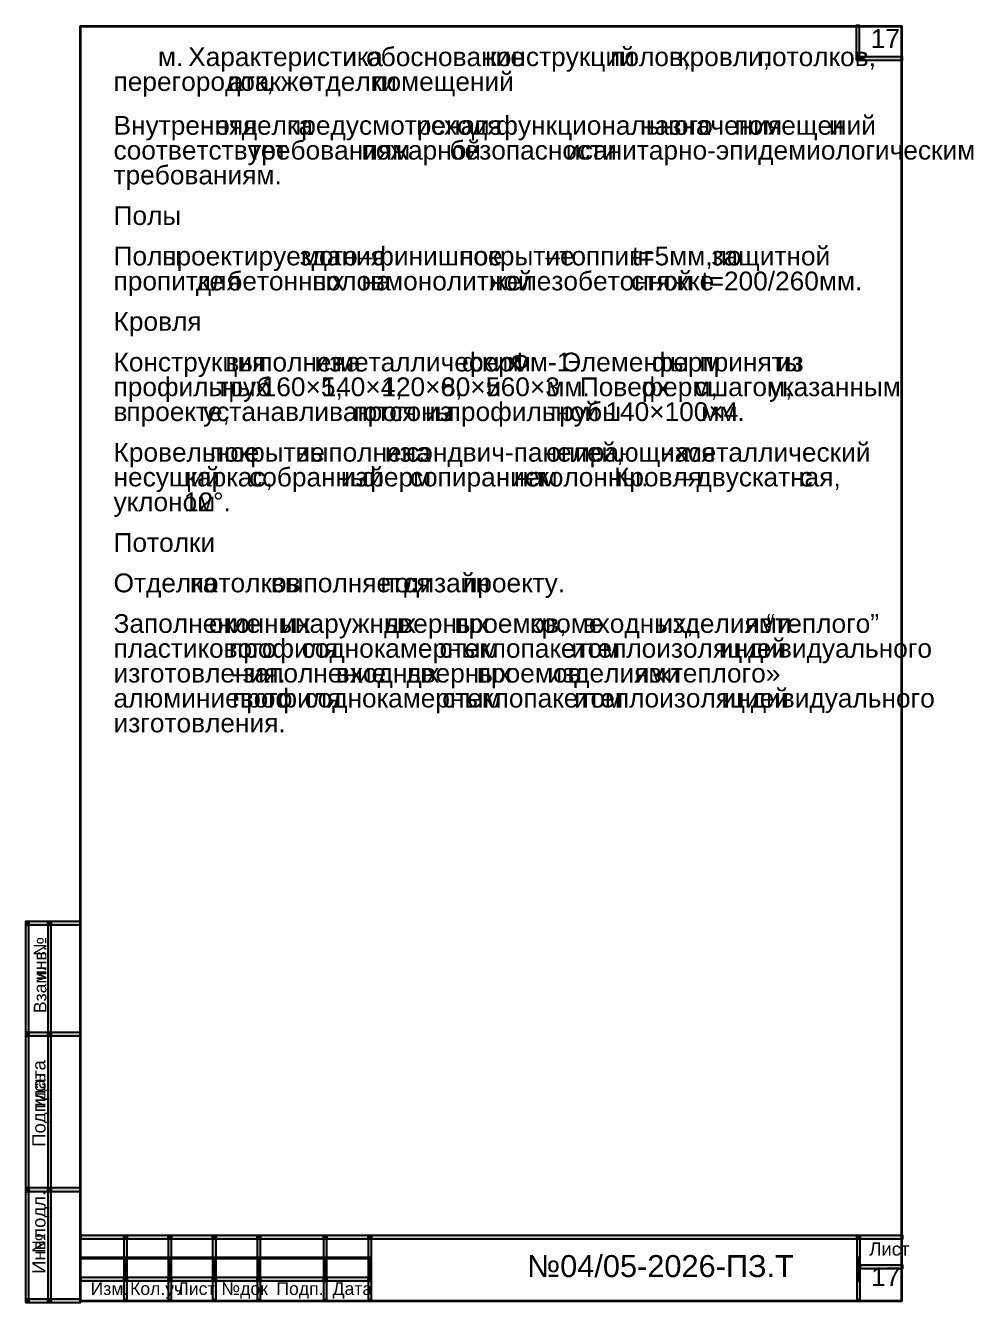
# Model space of a CAD drawing. Extents: x 8 to 21351, y 0 to 420.
# Drawn here: x 4968 to 5181.4, y 4.7 to 292.2 of the extents above; entities that cross this region are included whole.
import ezdxf

# ---------------------------------------------------------------- set-up
doc = ezdxf.new("R2010")
doc.units = 0
doc.layers.add('TEY_REVIEW_AXIS', color=7, linetype='Continuous')
doc.layers.add('TEY_REVIEW_LEADER', color=7, linetype='Continuous')
doc.styles.add('TEYPDFCAD_TEXT', font='arial.ttf')

msp = doc.modelspace()

# ---------------------------------------------------------------- hatches: boundary and pattern name
for points in [[(5154.98, 285.16), (5155.75, 285.16), (5155.75, 292.23), (5154.98, 292.23)], [(5154.98, 284.4), (5155.75, 284.4), (5155.75, 285.16), (5154.98, 285.16)], [(5154.98, 284.4), (5155.75, 284.4), (5155.75, 285.16), (5154.98, 285.16)], [(5155.75, 284.4), (5165.36, 284.4), (5165.36, 285.16), (5155.75, 285.16)], [(4967.96, 89.66), (4968.72, 89.66), (4968.72, 90.47), (4967.96, 90.47)], [(4967.96, 89.7), (4968.72, 89.7), (4968.72, 90.47), (4967.96, 90.47)], [(4967.96, 65.45), (4968.72, 65.45), (4968.72, 89.66), (4967.96, 89.66)], [(4968.72, 89.7), (4972.95, 89.7), (4972.95, 90.47), (4968.72, 90.47)], [(4972.95, 89.7), (4973.71, 89.7), (4973.71, 90.47), (4972.95, 90.47)], [(4972.95, 89.66), (4973.71, 89.66), (4973.71, 89.7), (4972.95, 89.7)], [(4972.95, 65.45), (4973.71, 65.45), (4973.71, 89.66), (4972.95, 89.66)], [(4973.71, 89.7), (4980.32, 89.7), (4980.32, 90.47), (4973.71, 90.47)], [(4967.96, 64.64), (4968.72, 64.64), (4968.72, 65.45), (4967.96, 65.45)], [(4967.96, 30.44), (4968.72, 30.44), (4968.72, 64.64), (4967.96, 64.64)], [(4968.72, 64.69), (4972.95, 64.69), (4972.95, 65.45), (4968.72, 65.45)], [(4972.95, 64.64), (4973.71, 64.64), (4973.71, 65.45), (4972.95, 65.45)], [(4972.95, 30.44), (4973.71, 30.44), (4973.71, 64.64), (4972.95, 64.64)], [(4973.71, 64.69), (4980.32, 64.69), (4980.32, 65.45), (4973.71, 65.45)], [(4967.96, 29.63), (4968.72, 29.63), (4968.72, 30.44), (4967.96, 30.44)], [(4967.96, 5.42), (4968.72, 5.42), (4968.72, 29.63), (4967.96, 29.63)], [(4968.72, 29.68), (4972.95, 29.68), (4972.95, 30.44), (4968.72, 30.44)], [(4972.95, 29.63), (4973.71, 29.63), (4973.71, 30.44), (4972.95, 30.44)], [(4972.95, 5.42), (4973.71, 5.42), (4973.71, 29.63), (4972.95, 29.63)], [(4973.71, 29.68), (4980.32, 29.68), (4980.32, 30.44), (4973.71, 30.44)], [(4980.44, 19.01), (4990.05, 19.01), (4990.05, 19.77), (4980.44, 19.77)], [(4990.05, 19.01), (4990.82, 19.01), (4990.82, 19.77), (4990.05, 19.77)], [(4990.05, 18.97), (4990.82, 18.97), (4990.82, 19.01), (4990.05, 19.01)], [(4990.05, 14.77), (4990.82, 14.77), (4990.82, 18.97), (4990.05, 18.97)], [(4990.82, 19.01), (5000.04, 19.01), (5000.04, 19.77), (4990.82, 19.77)], [(5000.04, 19.01), (5000.81, 19.01), (5000.81, 19.77), (5000.04, 19.77)], [(5000.04, 18.97), (5000.81, 18.97), (5000.81, 19.01), (5000.04, 19.01)], [(5000.04, 14.77), (5000.81, 14.77), (5000.81, 18.97), (5000.04, 18.97)], [(5000.81, 19.01), (5010.08, 19.01), (5010.08, 19.77), (5000.81, 19.77)], [(5010.08, 19.01), (5010.84, 19.01), (5010.84, 19.77), (5010.08, 19.77)], [(5010.08, 18.97), (5010.84, 18.97), (5010.84, 19.01), (5010.08, 19.01)], [(5010.08, 14.77), (5010.84, 14.77), (5010.84, 18.97), (5010.08, 18.97)], [(5010.84, 19.01), (5020.07, 19.01), (5020.07, 19.77), (5010.84, 19.77)], [(5020.07, 19.01), (5020.83, 19.01), (5020.83, 19.77), (5020.07, 19.77)], [(5020.07, 18.97), (5020.83, 18.97), (5020.83, 19.01), (5020.07, 19.01)], [(5020.07, 14.77), (5020.83, 14.77), (5020.83, 18.97), (5020.07, 18.97)], [(5020.83, 19.01), (5035.05, 19.01), (5035.05, 19.77), (5020.83, 19.77)], [(5035.05, 19.01), (5035.82, 19.01), (5035.82, 19.77), (5035.05, 19.77)], [(5035.05, 18.97), (5035.82, 18.97), (5035.82, 19.01), (5035.05, 19.01)], [(5035.05, 14.77), (5035.82, 14.77), (5035.82, 18.97), (5035.05, 18.97)], [(5035.82, 19.01), (5045.09, 19.01), (5045.09, 19.77), (5035.82, 19.77)], [(5045.09, 19.01), (5045.85, 19.01), (5045.85, 19.77), (5045.09, 19.77)], [(5045.09, 18.97), (5045.85, 18.97), (5045.85, 19.01), (5045.09, 19.01)], [(5045.09, 14.77), (5045.85, 14.77), (5045.85, 18.97), (5045.09, 18.97)], [(5045.85, 19.01), (5155.11, 19.01), (5155.11, 19.77), (5045.85, 19.77)], [(5155.11, 19.01), (5155.87, 19.01), (5155.87, 19.77), (5155.11, 19.77)], [(5155.11, 18.97), (5155.87, 18.97), (5155.87, 19.01), (5155.11, 19.01)], [(5155.11, 14.77), (5155.87, 14.77), (5155.87, 18.97), (5155.11, 18.97)], [(5155.87, 19.01), (5165.48, 19.01), (5165.48, 19.77), (5155.87, 19.77)], [(4980.44, 14.52), (4990.05, 14.52), (4990.05, 14.77), (4980.44, 14.77)], [(4990.05, 13.97), (4990.82, 13.97), (4990.82, 14.77), (4990.05, 14.77)], [(4990.82, 14.52), (5000.04, 14.52), (5000.04, 14.77), (4990.82, 14.77)], [(5000.04, 13.97), (5000.81, 13.97), (5000.81, 14.77), (5000.04, 14.77)], [(5000.81, 14.52), (5010.08, 14.52), (5010.08, 14.77), (5000.81, 14.77)], [(5010.08, 13.97), (5010.84, 13.97), (5010.84, 14.77), (5010.08, 14.77)], [(5010.84, 14.52), (5020.07, 14.52), (5020.07, 14.77), (5010.84, 14.77)], [(5020.07, 13.97), (5020.83, 13.97), (5020.83, 14.77), (5020.07, 14.77)], [(5020.83, 14.52), (5035.05, 14.52), (5035.05, 14.77), (5020.83, 14.77)], [(5035.05, 13.97), (5035.82, 13.97), (5035.82, 14.77), (5035.05, 14.77)], [(5035.82, 14.52), (5045.09, 14.52), (5045.09, 14.77), (5035.82, 14.77)], [(5045.09, 13.97), (5045.85, 13.97), (5045.85, 14.77), (5045.09, 14.77)], [(5155.11, 13.97), (5155.87, 13.97), (5155.87, 14.77), (5155.11, 14.77)], [(4990.05, 13.04), (4990.82, 13.04), (4990.82, 13.97), (4990.05, 13.97)], [(4990.05, 12.23), (4990.82, 12.23), (4990.82, 13.04), (4990.05, 13.04)], [(4990.05, 10.29), (4990.82, 10.29), (4990.82, 12.23), (4990.05, 12.23)], [(5000.04, 13.04), (5000.81, 13.04), (5000.81, 13.97), (5000.04, 13.97)], [(5000.04, 12.23), (5000.81, 12.23), (5000.81, 13.04), (5000.04, 13.04)], [(5000.04, 10.29), (5000.81, 10.29), (5000.81, 12.23), (5000.04, 12.23)], [(5010.08, 13.04), (5010.84, 13.04), (5010.84, 13.97), (5010.08, 13.97)], [(5010.08, 12.23), (5010.84, 12.23), (5010.84, 13.04), (5010.08, 13.04)], [(5010.08, 10.29), (5010.84, 10.29), (5010.84, 12.23), (5010.08, 12.23)], [(5020.07, 13.04), (5020.83, 13.04), (5020.83, 13.97), (5020.07, 13.97)], [(5020.07, 12.23), (5020.83, 12.23), (5020.83, 13.04), (5020.07, 13.04)], [(5020.07, 10.29), (5020.83, 10.29), (5020.83, 12.23), (5020.07, 12.23)], [(5035.05, 13.04), (5035.82, 13.04), (5035.82, 13.97), (5035.05, 13.97)], [(5035.05, 12.23), (5035.82, 12.23), (5035.82, 13.04), (5035.05, 13.04)], [(5035.05, 10.29), (5035.82, 10.29), (5035.82, 12.23), (5035.05, 12.23)], [(5045.09, 13.04), (5045.85, 13.04), (5045.85, 13.97), (5045.09, 13.97)], [(5045.09, 12.23), (5045.85, 12.23), (5045.85, 13.04), (5045.09, 13.04)], [(5045.09, 10.29), (5045.85, 10.29), (5045.85, 12.23), (5045.09, 12.23)], [(5155.11, 13.04), (5155.87, 13.04), (5155.87, 13.97), (5155.11, 13.97)], [(5155.11, 12.23), (5155.87, 12.23), (5155.87, 13.04), (5155.11, 13.04)], [(5155.11, 10.29), (5155.87, 10.29), (5155.87, 12.23), (5155.11, 12.23)], [(5155.87, 12.28), (5165.48, 12.28), (5165.48, 13.04), (5155.87, 13.04)], [(4980.44, 9.52), (4990.05, 9.52), (4990.05, 10.29), (4980.44, 10.29)], [(4990.05, 9.48), (4990.82, 9.48), (4990.82, 10.29), (4990.05, 10.29)], [(4990.05, 5.29), (4990.82, 5.29), (4990.82, 9.48), (4990.05, 9.48)], [(4990.82, 9.52), (5000.04, 9.52), (5000.04, 10.29), (4990.82, 10.29)], [(5000.04, 9.48), (5000.81, 9.48), (5000.81, 10.29), (5000.04, 10.29)], [(5000.04, 5.29), (5000.81, 5.29), (5000.81, 9.48), (5000.04, 9.48)], [(5000.81, 9.52), (5010.08, 9.52), (5010.08, 10.29), (5000.81, 10.29)], [(5010.08, 9.48), (5010.84, 9.48), (5010.84, 10.29), (5010.08, 10.29)], [(5010.08, 5.29), (5010.84, 5.29), (5010.84, 9.48), (5010.08, 9.48)], [(5010.84, 9.52), (5020.07, 9.52), (5020.07, 10.29), (5010.84, 10.29)], [(5020.07, 9.48), (5020.83, 9.48), (5020.83, 10.29), (5020.07, 10.29)], [(5020.07, 5.29), (5020.83, 5.29), (5020.83, 9.48), (5020.07, 9.48)], [(5020.83, 9.52), (5035.05, 9.52), (5035.05, 10.29), (5020.83, 10.29)], [(5035.05, 9.48), (5035.82, 9.48), (5035.82, 10.29), (5035.05, 10.29)], [(5035.05, 5.29), (5035.82, 5.29), (5035.82, 9.48), (5035.05, 9.48)], [(5035.82, 9.52), (5045.09, 9.52), (5045.09, 10.29), (5035.82, 10.29)], [(5045.09, 9.48), (5045.85, 9.48), (5045.85, 10.29), (5045.09, 10.29)], [(5045.09, 5.29), (5045.85, 5.29), (5045.85, 9.48), (5045.09, 9.48)], [(5155.11, 9.48), (5155.87, 9.48), (5155.87, 10.29), (5155.11, 10.29)], [(5155.11, 5.29), (5155.87, 5.29), (5155.87, 9.48), (5155.11, 9.48)], [(4967.96, 4.66), (4968.72, 4.66), (4968.72, 5.42), (4967.96, 5.42)], [(4967.96, 4.66), (4968.72, 4.66), (4968.72, 5.42), (4967.96, 5.42)], [(4968.72, 4.66), (4972.95, 4.66), (4972.95, 5.42), (4968.72, 5.42)], [(4972.95, 4.66), (4973.71, 4.66), (4973.71, 5.42), (4972.95, 5.42)], [(4973.71, 4.66), (4980.32, 4.66), (4980.32, 5.42), (4973.71, 5.42)]]:
    msp.add_hatch(color=256).paths.add_polyline_path(points)

# ---------------------------------------------------------------- linework, layer by layer
for points in [[(5154.98, 285.16), (5155.75, 285.16), (5155.75, 292.23), (5154.98, 292.23)], [(5154.98, 284.4), (5155.75, 284.4), (5155.75, 285.16), (5154.98, 285.16)], [(5154.98, 284.4), (5155.75, 284.4), (5155.75, 285.16), (5154.98, 285.16)], [(5155.75, 284.4), (5165.36, 284.4), (5165.36, 285.16), (5155.75, 285.16)], [(4967.96, 89.66), (4968.72, 89.66), (4968.72, 90.47), (4967.96, 90.47)], [(4967.96, 89.7), (4968.72, 89.7), (4968.72, 90.47), (4967.96, 90.47)], [(4967.96, 65.45), (4968.72, 65.45), (4968.72, 89.66), (4967.96, 89.66)], [(4968.72, 89.7), (4972.95, 89.7), (4972.95, 90.47), (4968.72, 90.47)], [(4972.95, 89.7), (4973.71, 89.7), (4973.71, 90.47), (4972.95, 90.47)], [(4972.95, 89.66), (4973.71, 89.66), (4973.71, 89.7), (4972.95, 89.7)], [(4972.95, 65.45), (4973.71, 65.45), (4973.71, 89.66), (4972.95, 89.66)], [(4973.71, 89.7), (4980.32, 89.7), (4980.32, 90.47), (4973.71, 90.47)], [(4967.96, 64.64), (4968.72, 64.64), (4968.72, 65.45), (4967.96, 65.45)], [(4967.96, 30.44), (4968.72, 30.44), (4968.72, 64.64), (4967.96, 64.64)], [(4968.72, 64.69), (4972.95, 64.69), (4972.95, 65.45), (4968.72, 65.45)], [(4972.95, 64.64), (4973.71, 64.64), (4973.71, 65.45), (4972.95, 65.45)], [(4972.95, 30.44), (4973.71, 30.44), (4973.71, 64.64), (4972.95, 64.64)], [(4973.71, 64.69), (4980.32, 64.69), (4980.32, 65.45), (4973.71, 65.45)], [(4967.96, 29.63), (4968.72, 29.63), (4968.72, 30.44), (4967.96, 30.44)], [(4967.96, 5.42), (4968.72, 5.42), (4968.72, 29.63), (4967.96, 29.63)], [(4968.72, 29.68), (4972.95, 29.68), (4972.95, 30.44), (4968.72, 30.44)], [(4972.95, 29.63), (4973.71, 29.63), (4973.71, 30.44), (4972.95, 30.44)], [(4972.95, 5.42), (4973.71, 5.42), (4973.71, 29.63), (4972.95, 29.63)], [(4973.71, 29.68), (4980.32, 29.68), (4980.32, 30.44), (4973.71, 30.44)], [(4980.44, 19.01), (4990.05, 19.01), (4990.05, 19.77), (4980.44, 19.77)], [(4990.05, 19.01), (4990.82, 19.01), (4990.82, 19.77), (4990.05, 19.77)], [(4990.05, 18.97), (4990.82, 18.97), (4990.82, 19.01), (4990.05, 19.01)], [(4990.05, 14.77), (4990.82, 14.77), (4990.82, 18.97), (4990.05, 18.97)], [(4990.82, 19.01), (5000.04, 19.01), (5000.04, 19.77), (4990.82, 19.77)], [(5000.04, 19.01), (5000.81, 19.01), (5000.81, 19.77), (5000.04, 19.77)], [(5000.04, 18.97), (5000.81, 18.97), (5000.81, 19.01), (5000.04, 19.01)], [(5000.04, 14.77), (5000.81, 14.77), (5000.81, 18.97), (5000.04, 18.97)], [(5000.81, 19.01), (5010.08, 19.01), (5010.08, 19.77), (5000.81, 19.77)], [(5010.08, 19.01), (5010.84, 19.01), (5010.84, 19.77), (5010.08, 19.77)], [(5010.08, 18.97), (5010.84, 18.97), (5010.84, 19.01), (5010.08, 19.01)], [(5010.08, 14.77), (5010.84, 14.77), (5010.84, 18.97), (5010.08, 18.97)], [(5010.84, 19.01), (5020.07, 19.01), (5020.07, 19.77), (5010.84, 19.77)], [(5020.07, 19.01), (5020.83, 19.01), (5020.83, 19.77), (5020.07, 19.77)], [(5020.07, 18.97), (5020.83, 18.97), (5020.83, 19.01), (5020.07, 19.01)], [(5020.07, 14.77), (5020.83, 14.77), (5020.83, 18.97), (5020.07, 18.97)], [(5020.83, 19.01), (5035.05, 19.01), (5035.05, 19.77), (5020.83, 19.77)], [(5035.05, 19.01), (5035.82, 19.01), (5035.82, 19.77), (5035.05, 19.77)], [(5035.05, 18.97), (5035.82, 18.97), (5035.82, 19.01), (5035.05, 19.01)], [(5035.05, 14.77), (5035.82, 14.77), (5035.82, 18.97), (5035.05, 18.97)], [(5035.82, 19.01), (5045.09, 19.01), (5045.09, 19.77), (5035.82, 19.77)], [(5045.09, 19.01), (5045.85, 19.01), (5045.85, 19.77), (5045.09, 19.77)], [(5045.09, 18.97), (5045.85, 18.97), (5045.85, 19.01), (5045.09, 19.01)], [(5045.09, 14.77), (5045.85, 14.77), (5045.85, 18.97), (5045.09, 18.97)], [(5045.85, 19.01), (5155.11, 19.01), (5155.11, 19.77), (5045.85, 19.77)], [(5155.11, 19.01), (5155.87, 19.01), (5155.87, 19.77), (5155.11, 19.77)], [(5155.11, 18.97), (5155.87, 18.97), (5155.87, 19.01), (5155.11, 19.01)], [(5155.11, 14.77), (5155.87, 14.77), (5155.87, 18.97), (5155.11, 18.97)], [(5155.87, 19.01), (5165.48, 19.01), (5165.48, 19.77), (5155.87, 19.77)], [(4980.44, 14.52), (4990.05, 14.52), (4990.05, 14.77), (4980.44, 14.77)], [(4990.05, 13.97), (4990.82, 13.97), (4990.82, 14.77), (4990.05, 14.77)], [(4990.82, 14.52), (5000.04, 14.52), (5000.04, 14.77), (4990.82, 14.77)], [(5000.04, 13.97), (5000.81, 13.97), (5000.81, 14.77), (5000.04, 14.77)], [(5000.81, 14.52), (5010.08, 14.52), (5010.08, 14.77), (5000.81, 14.77)], [(5010.08, 13.97), (5010.84, 13.97), (5010.84, 14.77), (5010.08, 14.77)], [(5010.84, 14.52), (5020.07, 14.52), (5020.07, 14.77), (5010.84, 14.77)], [(5020.07, 13.97), (5020.83, 13.97), (5020.83, 14.77), (5020.07, 14.77)], [(5020.83, 14.52), (5035.05, 14.52), (5035.05, 14.77), (5020.83, 14.77)], [(5035.05, 13.97), (5035.82, 13.97), (5035.82, 14.77), (5035.05, 14.77)], [(5035.82, 14.52), (5045.09, 14.52), (5045.09, 14.77), (5035.82, 14.77)], [(5045.09, 13.97), (5045.85, 13.97), (5045.85, 14.77), (5045.09, 14.77)], [(5155.11, 13.97), (5155.87, 13.97), (5155.87, 14.77), (5155.11, 14.77)], [(4990.05, 13.04), (4990.82, 13.04), (4990.82, 13.97), (4990.05, 13.97)], [(4990.05, 12.23), (4990.82, 12.23), (4990.82, 13.04), (4990.05, 13.04)], [(4990.05, 10.29), (4990.82, 10.29), (4990.82, 12.23), (4990.05, 12.23)], [(5000.04, 13.04), (5000.81, 13.04), (5000.81, 13.97), (5000.04, 13.97)], [(5000.04, 12.23), (5000.81, 12.23), (5000.81, 13.04), (5000.04, 13.04)], [(5000.04, 10.29), (5000.81, 10.29), (5000.81, 12.23), (5000.04, 12.23)], [(5010.08, 13.04), (5010.84, 13.04), (5010.84, 13.97), (5010.08, 13.97)], [(5010.08, 12.23), (5010.84, 12.23), (5010.84, 13.04), (5010.08, 13.04)], [(5010.08, 10.29), (5010.84, 10.29), (5010.84, 12.23), (5010.08, 12.23)], [(5020.07, 13.04), (5020.83, 13.04), (5020.83, 13.97), (5020.07, 13.97)], [(5020.07, 12.23), (5020.83, 12.23), (5020.83, 13.04), (5020.07, 13.04)], [(5020.07, 10.29), (5020.83, 10.29), (5020.83, 12.23), (5020.07, 12.23)], [(5035.05, 13.04), (5035.82, 13.04), (5035.82, 13.97), (5035.05, 13.97)], [(5035.05, 12.23), (5035.82, 12.23), (5035.82, 13.04), (5035.05, 13.04)], [(5035.05, 10.29), (5035.82, 10.29), (5035.82, 12.23), (5035.05, 12.23)], [(5045.09, 13.04), (5045.85, 13.04), (5045.85, 13.97), (5045.09, 13.97)], [(5045.09, 12.23), (5045.85, 12.23), (5045.85, 13.04), (5045.09, 13.04)], [(5045.09, 10.29), (5045.85, 10.29), (5045.85, 12.23), (5045.09, 12.23)], [(5155.11, 13.04), (5155.87, 13.04), (5155.87, 13.97), (5155.11, 13.97)], [(5155.11, 12.23), (5155.87, 12.23), (5155.87, 13.04), (5155.11, 13.04)], [(5155.11, 10.29), (5155.87, 10.29), (5155.87, 12.23), (5155.11, 12.23)], [(5155.87, 12.28), (5165.48, 12.28), (5165.48, 13.04), (5155.87, 13.04)], [(4980.44, 9.52), (4990.05, 9.52), (4990.05, 10.29), (4980.44, 10.29)], [(4990.05, 9.48), (4990.82, 9.48), (4990.82, 10.29), (4990.05, 10.29)], [(4990.05, 5.29), (4990.82, 5.29), (4990.82, 9.48), (4990.05, 9.48)], [(4990.82, 9.52), (5000.04, 9.52), (5000.04, 10.29), (4990.82, 10.29)], [(5000.04, 9.48), (5000.81, 9.48), (5000.81, 10.29), (5000.04, 10.29)], [(5000.04, 5.29), (5000.81, 5.29), (5000.81, 9.48), (5000.04, 9.48)], [(5000.81, 9.52), (5010.08, 9.52), (5010.08, 10.29), (5000.81, 10.29)], [(5010.08, 9.48), (5010.84, 9.48), (5010.84, 10.29), (5010.08, 10.29)], [(5010.08, 5.29), (5010.84, 5.29), (5010.84, 9.48), (5010.08, 9.48)], [(5010.84, 9.52), (5020.07, 9.52), (5020.07, 10.29), (5010.84, 10.29)], [(5020.07, 9.48), (5020.83, 9.48), (5020.83, 10.29), (5020.07, 10.29)], [(5020.07, 5.29), (5020.83, 5.29), (5020.83, 9.48), (5020.07, 9.48)], [(5020.83, 9.52), (5035.05, 9.52), (5035.05, 10.29), (5020.83, 10.29)], [(5035.05, 9.48), (5035.82, 9.48), (5035.82, 10.29), (5035.05, 10.29)], [(5035.05, 5.29), (5035.82, 5.29), (5035.82, 9.48), (5035.05, 9.48)], [(5035.82, 9.52), (5045.09, 9.52), (5045.09, 10.29), (5035.82, 10.29)], [(5045.09, 9.48), (5045.85, 9.48), (5045.85, 10.29), (5045.09, 10.29)], [(5045.09, 5.29), (5045.85, 5.29), (5045.85, 9.48), (5045.09, 9.48)], [(5155.11, 9.48), (5155.87, 9.48), (5155.87, 10.29), (5155.11, 10.29)], [(5155.11, 5.29), (5155.87, 5.29), (5155.87, 9.48), (5155.11, 9.48)], [(4967.96, 4.66), (4968.72, 4.66), (4968.72, 5.42), (4967.96, 5.42)], [(4967.96, 4.66), (4968.72, 4.66), (4968.72, 5.42), (4967.96, 5.42)], [(4968.72, 4.66), (4972.95, 4.66), (4972.95, 5.42), (4968.72, 5.42)], [(4972.95, 4.66), (4973.71, 4.66), (4973.71, 5.42), (4972.95, 5.42)], [(4973.71, 4.66), (4980.32, 4.66), (4980.32, 5.42), (4973.71, 5.42)]]:
    msp.add_lwpolyline(points, close=True)
at = {"layer": 'TEY_REVIEW_AXIS', "lineweight": 35}
msp.add_lwpolyline([(4980.25, 5), (5165.25, 5), (5165.25, 292), (4980.25, 292)], close=True, dxfattribs=at)

# ---------------------------------------------------------------- texts
at = {"color": 7, "style": 'TEYPDFCAD_TEXT'}
for s, height, p in [('обоснование', 4.2333, (5044.63, 283.08)), ('конструкций', 4.2333, (5071.47, 283.08)), ('м.', 4.233, (4997.76, 283.08)), ('Характеристика', 4.2333, (5004.57, 283.08)), ('и', 4.23, (5039.29, 283.08)), ('полов,', 4.233, (5099.58, 283.08)), ('кровли,', 4.233, (5114.87, 283.08)), ('потолков,', 4.233, (5132.82, 283.08)), ('помещений', 4.233, (5046.02, 277.5)), ('а', 4.23, (5013.68, 277.5)), ('также', 4.233, (5016.85, 277.5)), ('отделки', 4.233, (5029.47, 277.5)), ('Внутренняя', 4.233, (4987.77, 267.63)), ('отделка', 4.233, (5010.63, 267.63)), ('предусмотрена', 4.2333, (5026.84, 267.63)), ('исходя', 4.233, (5055.92, 267.63)), ('из', 4.233, (5069.13, 267.63)), ('функционального', 4.2333, (5073.95, 267.63)), ('назначения', 4.233, (5106.34, 267.63)), ('помещений', 4.233, (5127.55, 267.63)), ('и', 4.23, (5148.84, 267.63)), ('соответствует', 4.2333, (4987.77, 262.04)), ('требованиям', 4.2333, (5018.33, 262.04)), ('пожарной', 4.233, (5043.61, 262.04)), ('безопасности', 4.2333, (5063.42, 262.04)), ('и', 4.23, (5089.58, 262.04)), ('санитарно-эпидемиологическим', 4.2333, (5092.76, 262.04)), ('требованиям.', 4.2333, (4987.77, 256.46)), ('Полы', 4.233, (4987.77, 247.31)), ('Полы', 4.233, (4987.77, 238.21)), ('финишное', 4.233, (5046.02, 238.21)), ('t=5мм,по', 4.233, (5104.48, 238.21)), ('защитной', 4.233, (5122.39, 238.21)), ('проектируемого', 4.2333, (4998.73, 238.21)), ('здания', 4.233, (5029.64, 238.21)), ('–', 4.23, (5042.84, 238.21)), ('покрытие', 4.233, (5065.66, 238.21)), ('–', 4.23, (5084.97, 238.21)), ('топпинг', 4.233, (5088.14, 238.21)), ('пропитке', 4.233, (4987.77, 232.58)), ('для', 4.233, (5006.31, 232.58)), ('бетонных', 4.233, (5013.38, 232.58)), ('полов', 4.233, (5032.51, 232.58)), ('на', 4.233, (5043.6, 232.58)), ('монолитной', 4.233, (5048.9, 232.58)), ('железобетонной', 4.2333, (5072.35, 232.58)), ('стяжке', 4.233, (5104.31, 232.58)), ('t=200/260мм.', 4.2333, (5120.1, 232.58)), ('Кровля', 4.233, (4987.77, 223.48)), ('Конструкция', 4.2333, (4987.77, 214.33)), ('ферм', 4.233, (5066.21, 214.33)), ('Фм-1.', 4.233, (5077.01, 214.33)), ('Элементы', 4.233, (5088.73, 214.33)), ('ферм', 4.233, (5108.93, 214.33)), ('выполнена', 4.233, (5012.95, 214.33)), ('из', 4.233, (5033.02, 214.33)), ('металлических', 4.2333, (5037.85, 214.33)), ('приняты', 4.233, (5119.68, 214.33)), ('из', 4.233, (5137.12, 214.33)), ('профильных', 4.233, (4987.77, 208.75)), ('труб', 4.233, (5010.92, 208.75)), ('160×5,', 4.233, (5021.13, 208.75)), ('140×4,', 4.233, (5034.59, 208.75)), ('120×6,', 4.233, (5048.05, 208.75)), ('80×5', 4.233, (5061.51, 208.75)), ('60×3', 4.233, (5074.93, 208.75)), ('Поверх', 4.233, (5092.75, 208.75)), ('ферм,', 4.233, (5106.64, 208.75)), ('и', 4.23, (5071.75, 208.75)), ('мм.', 4.233, (5085.22, 208.75)), ('с', 4.23, (5118.49, 208.75)), ('шагом,', 4.233, (5121.41, 208.75)), ('указанным', 4.233, (5135.34, 208.75)), ('профильной', 4.233, (5062.78, 203.16)), ('трубы', 4.233, (5085.43, 203.16)), ('140×100×4', 4.233, (5098.51, 203.16)), ('в', 4.23, (4987.77, 203.16)), ('проекте,', 4.233, (4990.65, 203.16)), ('устанавливаются', 4.2333, (5007.92, 203.16)), ('прогоны', 4.233, (5041.78, 203.16)), ('из', 4.233, (5057.96, 203.16)), ('мм.', 4.233, (5120.1, 203.16)), ('сэндвич-панелей,', 4.2333, (5053.68, 194.01)), ('металлический', 4.2333, (5116.12, 194.01)), ('Кровельное', 4.233, (4987.77, 194.01)), ('покрытие', 4.233, (5009.44, 194.01)), ('выполнена', 4.233, (5028.75, 194.01)), ('из', 4.233, (5048.85, 194.01)), ('опирающихся', 4.2333, (5085.18, 194.01)), ('на', 4.233, (5110.87, 194.01)), ('несущий', 4.233, (4987.77, 188.43)), ('собранный', 4.233, (5018.29, 188.43)), ('ферм', 4.233, (5043.77, 188.43)), ('каркас,', 4.233, (5003.98, 188.43)), ('из', 4.233, (5038.94, 188.43)), ('с', 4.23, (5054.52, 188.43)), ('опиранием', 4.233, (5057.44, 188.43)), ('на', 4.233, (5077.89, 188.43)), ('колонны.', 4.233, (5083.18, 188.43)), ('Кровля', 4.233, (5100.46, 188.43)), ('—', 4.23, (5114.17, 188.43)), ('двускатная,', 4.2333, (5119, 188.43)), ('с', 4.23, (5142.2, 188.43)), ('12°.', 4.233, (5003.6, 182.84)), ('уклоном', 4.233, (4987.77, 182.84)), ('Потолки', 4.233, (4987.77, 173.69)), ('Отделка', 4.233, (4987.77, 164.59)), ('потолков', 4.233, (5004.91, 164.59)), ('выполняется', 4.2333, (5023.16, 164.59)), ('по', 4.233, (5047.88, 164.59)), ('дизайн', 4.233, (5053.17, 164.59)), ('проекту.', 4.233, (5066.47, 164.59)), ('Заполнение', 4.233, (4987.77, 155.45)), ('оконных', 4.233, (5009.23, 155.45)), ('и', 4.23, (5025.44, 155.45)), ('наружных', 4.233, (5028.62, 155.45)), ('дверных', 4.233, (5048.64, 155.45)), ('проемов,', 4.233, (5064.52, 155.45)), ('кроме', 4.233, (5081.54, 155.45)), ('входных,', 4.233, (5093.39, 155.45)), ('изделиями', 4.233, (5110.32, 155.45)), ('из', 4.233, (5129.96, 155.45)), ('“теплого”', 4.233, (5134.79, 155.45)), ('пластикового', 4.2333, (4987.77, 149.86)), ('профиля', 4.233, (5013.76, 149.86)), ('с', 4.23, (5030.14, 149.86)), ('однокамерным', 4.2333, (5033.06, 149.86)), ('стеклопакетом', 4.2333, (5061.13, 149.86)), ('и', 4.23, (5090.85, 149.86)), ('теплоизоляцией', 4.2333, (5094.02, 149.86)), ('индивидуального', 4.2333, (5124.04, 149.86)), ('изготовления.', 4.2333, (4987.77, 144.27)), ('заполнение', 4.233, (5016.81, 144.27)), ('входных', 4.233, (5037.81, 144.27)), ('дверных', 4.233, (5053.68, 144.27)), ('проемов', 4.233, (5069.55, 144.27)), ('изделиями', 4.233, (5085.47, 144.27)), ('из', 4.233, (5105.11, 144.27)), ('«теплого»', 4.233, (5109.94, 144.27)), ('-', 4.23, (5014.35, 144.27)), ('алюминиевого', 4.2333, (4987.77, 138.64)), ('профиля', 4.233, (5014.44, 138.64)), ('с', 4.23, (5030.78, 138.64)), ('однокамерным', 4.2333, (5033.7, 138.64)), ('стеклопакетом', 4.2333, (5061.77, 138.64)), ('и', 4.23, (5091.48, 138.64)), ('теплоизоляцией', 4.2333, (5094.66, 138.64)), ('индивидуального', 4.2333, (5124.67, 138.64)), ('изготовления.', 4.2333, (4987.77, 133.05)), ('Лист', 2.988, (5157.9, 15.2)), ('№04/05-2026-ПЗ.Т', 4.953, (5080.9, 10.37)), ('Кол.уч', 2.836, (4991.49, 6.35)), ('Лист', 2.836, (5002.12, 6.35)), ('№док', 2.836, (5012.02, 6.35)), ('Подп.', 2.836, (5024.43, 6.35)), ('Дата', 2.836, (5037.09, 6.35))]:
    msp.add_text(s, height=height, dxfattribs=at).set_placement(p)
for s, height, p in [('№', 2.84, (4972.65, 82.72)), ('инв.', 2.836, (4972.65, 77.26)), ('Взам.', 2.836, (4972.65, 69.81)), ('дата', 2.988, (4972.44, 50.24)), ('Подпись', 2.988, (4972.44, 39.71)), ('и', 2.99, (4972.44, 48.34)), ('подл.', 2.988, (4972.44, 19.18)), ('№', 2.99, (4972.44, 15.79)), ('Инв.', 2.988, (4972.44, 11.09))]:
    msp.add_text(s, height=height, rotation=90, dxfattribs=at).set_placement(p)
at = {"layer": 'TEY_REVIEW_LEADER', "color": 7, "style": 'TEYPDFCAD_TEXT'}
for s, height, p in [('17', 4.233, (5158.24, 287.19)), ('перегородок,', 4.2333, (4987.77, 277.5)), ('17', 4.233, (5158.33, 8.34)), ('Изм.', 2.836, (4982.6, 6.35))]:
    msp.add_text(s, height=height, dxfattribs=at).set_placement(p)

doc.saveas('drawing.dxf')
